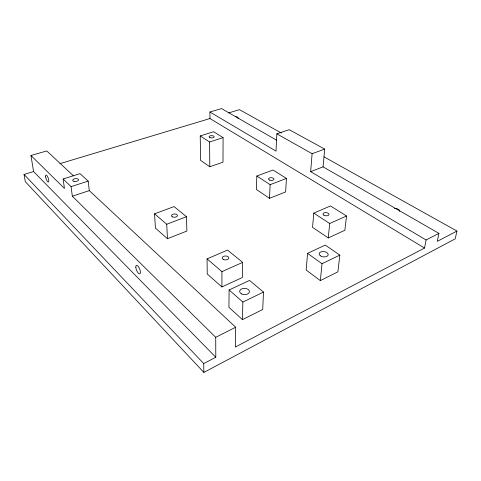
<?xml version="1.0" encoding="UTF-8"?>
<svg xmlns="http://www.w3.org/2000/svg" width="481" height="481" viewBox="0 0 481 481"><rect width="100%" height="100%" fill="white"/><g stroke="black" fill="none" stroke-linecap="round" stroke-linejoin="round"><path stroke-width="0.72" d="M221.897 286.941L221.939 271.639L207.064 258.868L227.549 250.084L242.677 262.379L242.328 277.525L221.897 286.941L207.233 273.96L207.064 258.868M223.082 137.644L222.992 162.193L209.8 166.745L200.613 160.407L200.216 135.931L213.594 131.734L223.082 137.644L209.596 141.985L200.216 135.931M229.106 289.965L228.932 307.335L242.448 319.631L262.716 309.481L263.48 292.081L249.513 280.435L229.106 289.965L242.863 302.062L242.448 319.631M73.539 175.92L46.777 150.944L30.946 155.489L64.442 188.444L63.125 178.962L80.026 173.659L88.179 181.109L89.292 190.62L235.672 327.23L235.335 347.035L424.519 248.04L426.094 239.983L438.931 233.369L323.058 166.859L310.648 171.639L312.103 153.704L324.687 149.08L323.058 166.859M256.83 176.004L256.373 189.472L269.504 198.322L285.63 191.943L286.442 178.427L273.004 170.027L256.83 176.004L270.13 184.668L286.442 178.427M269.504 198.322L270.13 184.668M324.687 149.08L289.201 129.696L276.858 133.838L275.998 151.13L209.914 112.007L209.969 118.536L424.519 248.04M307.569 253.343L306.156 270.039L320.34 280.621L337.902 271.825L339.833 255.104L325.264 245.082L307.569 253.343L322.017 263.726L320.34 280.621M313.78 213.113L312.542 227.345L328.246 237.933L344.865 230.279L346.542 215.999L330.477 205.952L313.78 213.113L329.725 223.509L346.542 215.999M328.246 237.933L329.725 223.509M438.931 233.369L437.283 241.36L456.95 231.066L323.984 156.83M456.95 231.066L455.224 238.835L203.866 372.414L25.295 181.644L24.05 174.441L33.586 171.579L215.795 357.257L203.722 363.576L203.866 372.414M215.795 357.257L215.728 337.295L235.672 327.23M242.863 302.062L263.48 292.081M322.017 263.726L339.833 255.104M221.939 271.639L242.677 262.379M167.436 238.726L186.899 231.024L186.472 216.697L174.044 206.596L154.563 213.798L155.405 228.078L167.436 238.726L166.739 224.248L154.563 213.798M166.739 224.248L186.472 216.697M63.125 178.962L71.068 186.622L72.342 196.218L89.292 190.62M71.068 186.622L88.179 181.109M59.927 163.654L209.969 118.536M228.703 112.903L239.49 109.656L281.409 133.063M209.914 112.007L221.531 108.586L276.527 140.157M276.858 133.838L312.103 153.704M310.648 171.639L426.094 239.983M72.342 196.218L215.728 337.295M24.05 174.441L203.722 363.576M30.946 155.489L33.586 171.579M209.596 141.985L209.8 166.745M235.606 116.679A3.054 1.293 0.7 0 1 237.987 118.494M394.48 208.441A4.016 2.038 9 0 1 399.633 211.399M320.376 255.826A4.576 2.67 6.7 0 0 328.042 255.333A4.576 2.67 6.7 0 0 322.613 251.551A4.576 2.67 6.7 0 0 320.376 255.826M241.594 293.939A4.888 3.151 1.9 0 0 249.392 291.973A4.888 3.151 1.9 0 0 242.646 288.546A4.888 3.151 1.9 0 0 241.594 293.939M209.999 137.668A2.543 1.142 -0.2 0 0 214.129 136.971A2.543 1.142 -0.2 0 0 210.744 135.72A2.543 1.142 -0.2 0 0 209.999 137.668M73.972 181.349A2.928 1.407 -6.6 0 0 78.529 179.894A2.928 1.407 -6.6 0 0 74.363 178.872A2.928 1.407 -6.6 0 0 73.972 181.349M135.816 267.274A4.582 1.671 68.2 0 0 139.484 273.881A4.582 1.671 68.2 0 0 139.015 267.598A4.582 1.671 68.2 0 0 135.816 267.274M45.683 176.996A3.746 1.106 71.3 0 0 48.377 182.083A3.746 1.106 71.3 0 0 47.535 176.515A3.746 1.106 71.3 0 0 45.683 176.996M172.439 216.877A2.994 1.629 -2.5 0 0 177.381 215.867A2.994 1.629 -2.5 0 0 173.551 214.081A2.994 1.629 -2.5 0 0 172.439 216.877M269.655 180.116A2.73 1.365 2.6 0 0 273.954 179.275A2.73 1.365 2.6 0 0 270.094 177.778A2.73 1.365 2.6 0 0 269.655 180.116M323.851 215.145A3 1.599 5.8 0 0 328.884 214.863A3 1.599 5.8 0 0 325.318 212.584A3 1.599 5.8 0 0 323.851 215.145M223.461 259.481A3.277 1.972 0.3 0 0 228.74 258.261A3.277 1.972 0.3 0 0 224.314 256.108A3.277 1.972 0.3 0 0 223.461 259.481"/></g></svg>
